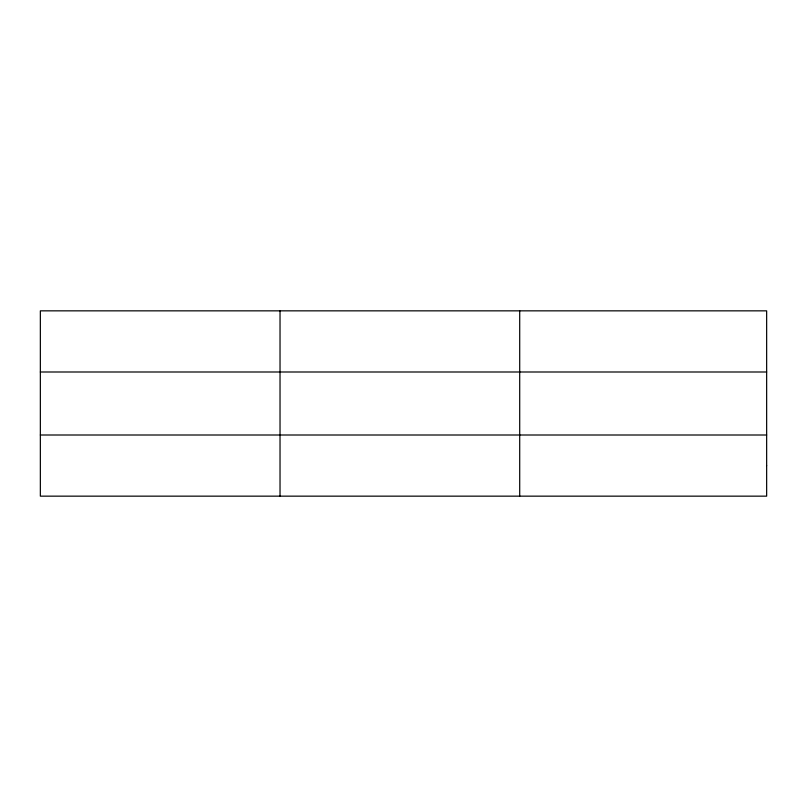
<?xml version="1.0" encoding="UTF-8"?>
<svg xmlns="http://www.w3.org/2000/svg" width="807" height="807" viewBox="0 0 807 807"><rect width="100%" height="100%" fill="white"/><g stroke="black" fill="none" stroke-linecap="round" stroke-linejoin="round"><path stroke-width="1.21" d="M280.029 310.846L280.029 496.154M519.708 310.846L519.708 496.154M40.35 371.997L766.65 371.997M40.35 435.003L766.65 435.003M766.65 465.578L766.65 496.154L40.35 496.154L40.35 310.846L766.65 310.846L766.65 465.578"/></g></svg>
